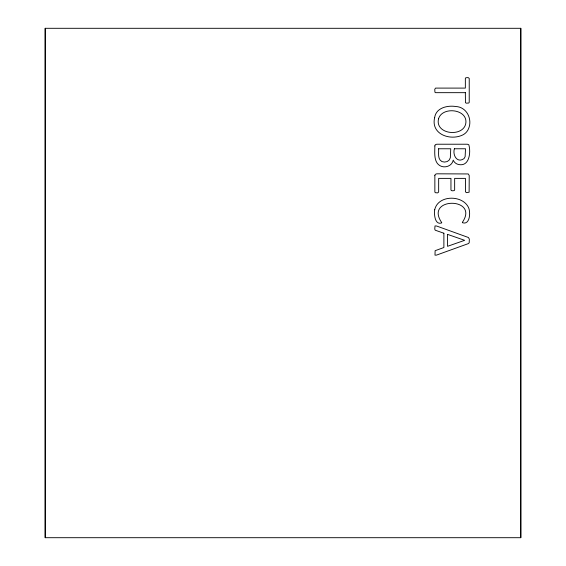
<?xml version="1.0" encoding="UTF-8"?>
<svg xmlns="http://www.w3.org/2000/svg" width="566" height="566" viewBox="0 0 566 566"><rect width="100%" height="100%" fill="white"/><g stroke="black" fill="none" stroke-linecap="round" stroke-linejoin="round"><path stroke-width="0.85" d="M45.202 537.7L45.202 28.3L520.798 28.3L520.798 537.7L45.202 537.7L45.202 28.3M520.798 537.7L520.798 28.3M434.858 175.51L434.858 192.008L435.311 192.695L437.631 192.886L438.657 192.008L438.657 178.382L450.953 178.382L450.953 189.907L451.35 190.586L452.729 190.813L454.194 190.586L454.647 189.907L454.647 178.382L465.429 178.382L465.429 191.824L466.455 192.659L469.122 192.207L469.228 175.51L468.245 173.946L436.719 173.812L435.268 174.356L434.858 175.51M434.858 145.922C434.851 152.813 433.266 163.631 441.721 166.468C446.503 167.925 452.305 165.307 453.239 160.136A7.266 7.266 0 0 0 458.205 164.409C469.476 167.288 471.032 152.183 468.818 144.769L467.367 144.224L436.719 144.224L435.268 144.769L434.858 145.922M438.629 148.766C438.905 152.997 437.313 159.074 441.919 161.572L444.444 162.074L447.154 161.579L449.121 160.15L450.331 157.794L450.741 148.766L438.629 148.766M443.885 233.227L443.885 247.519L435.12 250.696L434.992 255.146L436.478 255.117L468.407 243.592L469.2 242.764L469.348 239.142L468.429 237.508L436.506 225.983L435.013 225.94L434.752 229.103L435.219 230.199L443.885 233.227M447.529 234.374L447.529 246.323L464.658 240.324L447.529 234.374M454.378 148.766C452.432 155.112 457.151 163.609 464.063 158.572L465.139 156.633L465.507 148.766L454.378 148.766M465.351 92.668L465.457 102.722L466.384 103.182L468.775 103.012L469.228 102.333L469.228 78.426L468.153 77.592L465.79 77.768L465.351 78.426L465.351 88.098L435.544 88.098L434.766 89.294L434.921 92.187L435.544 92.668L465.351 92.668M434.638 117.686C430.62 134.34 450.366 141.019 462.804 134.927A12.006 12.006 0 0 0 468.591 128.602C472.617 119.129 466.632 106.854 455.736 106.514C447.402 105.177 435.94 107.816 434.638 117.686M434.709 209.781C433.959 214.104 434.844 225.388 441.657 222.947L441.735 222.629C423.927 196.819 479.876 196.947 462.351 222.36L462.464 222.721C470.134 225.346 470.756 211.825 468.429 207.347C462.266 194.64 437.9 194.916 434.709 209.781M438.565 118.754C434.709 134.064 461.771 137.481 465.57 124.442C469.363 109.21 442.35 105.785 438.565 118.754"/></g></svg>
